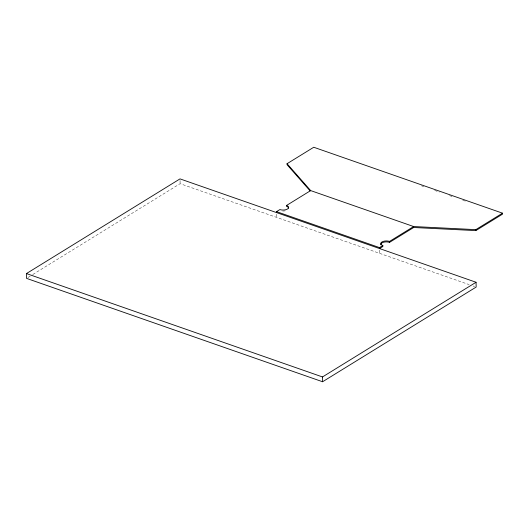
<?xml version="1.0" encoding="UTF-8"?>
<svg xmlns="http://www.w3.org/2000/svg" width="529" height="529" viewBox="0 0 529 529"><rect width="100%" height="100%" fill="white"/><g stroke="black" fill="none" stroke-linecap="round" stroke-linejoin="round"><path stroke-width="0.4" stroke-dasharray="2.65 1.98" d="M27.944 277.507L32.15 274.915M32.851 274.478L180.105 183.689L469.15 284.622M421.421 185.805L423.762 186.625M434.679 190.433L439.361 192.067M449.505 195.611L452.626 196.702M462.763 200.24L465.884 201.331M473.038 285.977L474.599 286.52M379.558 250.151L379.617 253.358M276.581 214.199L276.641 217.399M180.045 180.488L180.105 183.689M285.276 210.806A5.435 2.546 -1.1 0 1 282.479 211.011"/><path stroke-width="0.79" d="M26.45 273.566L180.012 178.881L476.06 282.261L476.153 287.068L322.591 381.746L26.543 278.373L26.45 273.566L322.498 376.946L476.06 282.261M310.153 190.936L287.062 164.678L287.042 163.719L313.75 147.254L502.53 213.174L502.55 214.133L475.842 230.598L413.665 227.503L389.542 242.375A5.435 2.546 -1.1 0 0 383.512 242.262A5.435 2.546 -1.1 0 0 380.807 244.828M276.548 212.592L276.535 211.633L279.874 209.577A5.435 2.546 -1.1 0 0 287.498 209.015A5.435 2.546 -1.1 0 0 286.546 205.457L310.668 190.585L413.645 226.544L475.822 229.639L502.53 213.174M276.535 211.633L379.505 247.592L382.844 245.535A5.435 2.546 -1.1 0 1 381.892 241.978A5.435 2.546 -1.1 0 1 389.523 241.416L413.645 226.544L413.665 227.503M287.042 163.719L310.668 190.585M475.822 229.639L475.842 230.598M389.523 241.416L389.542 242.375M382.844 245.535L382.864 246.494L379.524 248.551L379.505 247.592M322.498 376.946L322.591 381.746M286.546 205.457L286.566 206.422A5.435 2.546 -1.1 0 1 288.622 208.082"/></g></svg>
